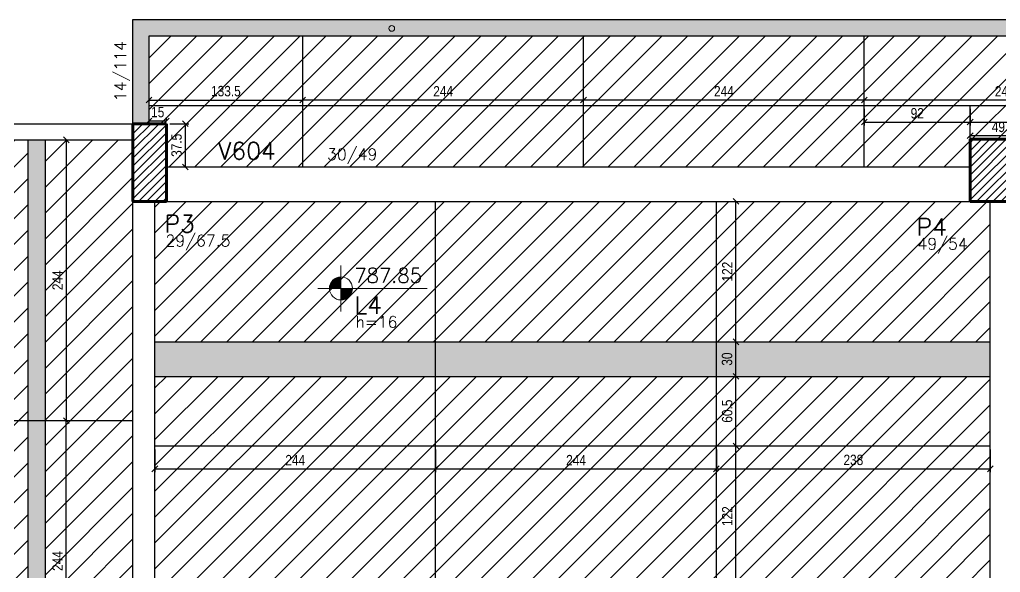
# Model space of a CAD drawing. Extents: x 8513 to 14085, y 7177 to 10799.
# Drawn here: x 9755 to 10607, y 9712 to 10193 of the extents above; entities that cross this region are included whole.
import ezdxf

# ---------------------------------------------------------------- set-up
doc = ezdxf.new("R2010")
doc.units = 0
doc.layers.add('COTA', color=241, linetype='Continuous')
doc.layers.add('Painéis', color=200, linetype='Continuous')
for name, color, linetype, lineweight in [('EST-LAJE-TEXT', 7, 'Continuous', 9), ('EST-PILAR', 7, 'Continuous', 9), ('EST-PILAR-CUT', 7, 'Continuous', 60), ('EST-PILAR-TEXT', 7, 'Continuous', 9), ('EST-SIMB-Spot Elevations', 7, 'Continuous', 9), ('EST-VIGA', 7, 'Continuous', 30), ('EST-VIGA-TEXT', 7, 'Continuous', 9), ('Hachura', 253, 'Continuous', 9), ('REAPROVEITAMENTO', 7, 'Continuous', 9)]:
    doc.layers.add(name, color=color, linetype=linetype, lineweight=lineweight)
doc.styles.add('COTA TECNICA-50', font='techl___.ttf', dxfattribs={"height": 9})
doc.styles.add('RomanS_IV50', font='romans_IV50.ttf', dxfattribs={"height": 11.25})
doc.styles.add('RomanS_IV50_B', font='', dxfattribs={"height": 18.75})
doc.styles.add('RomanS_IV50_B_1', font='', dxfattribs={"height": 22.5})
doc.styles.get('RomanS_IV50_B').set_extended_font_data('RomanS_IV50', bold=True)
doc.styles.get('RomanS_IV50_B_1').set_extended_font_data('RomanS_IV50', bold=True)
doc.dimstyles.new('PAINEL', dxfattribs={"dimtxt": 9, "dimasz": 5, "dimexe": 3, "dimexo": 3, "dimgap": 3, "dimtad": 1, "dimdec": 1, "dimzin": 12, "dimdsep": 46, "dimtxsty": 'COTA TECNICA-50', "dimblk": 'OBLIQUE', "dimcen": 0, "dimclrd": 4, "dimclre": 4, "dimclrt": 1, "dimadec": 1, "dimazin": 3, "dimtfac": 1, "dimtdec": 1, "dimtmove": 0, "dimatfit": 3, "dimldrblk": 'OBLIQUE', "dimfxl": 1, "dimtolj": 1, "dimtzin": 12, "dimarcsym": 0})
pattern_1 = [(45, (9853.6513, 9308.66), (-3.535534, 3.535534), [])]

# ---------------------------------------------------------------- blocks, each defined once
blk = doc.blocks.new('FA_Floor_TAG_SURVEY_R01 - NIV_TIT_H_TXT1__TXT2-2303193-5º PAVIMENTO')
at = {"layer": 'EST-LAJE-TEXT'}
h = blk.add_hatch(color=256, dxfattribs=at)
edge = h.paths.add_edge_path(flags=0)
edge.add_line((-0.28, 0.405), (-0.48, 0.405))
edge.add_arc((-0.28, 0.405), 0.2, 90, 180, ccw=False)
edge.add_line((-0.28, 0.605), (-0.28, 0.405))
h = blk.add_hatch(color=256, dxfattribs=at)
edge = h.paths.add_edge_path(flags=0)
edge.add_line((-0.28, 0.405), (-0.08, 0.405))
edge.add_arc((-0.28, 0.405), 0.2, -90, 0, ccw=False)
edge.add_line((-0.28, 0.205), (-0.28, 0.405))
for p, q in [((-0.28, 0.005), (-0.28, 0.805)), ((-0.28, 0.405), (-0.68, 0.405)), ((-0.28, 0.405), (1.22, 0.405))]:
    blk.add_line(p, q, dxfattribs=at)
blk.add_circle((-0.28, 0.405), 0.2, dxfattribs=at)
blk = doc.blocks.new('_Oblique')
at = {"color": 0, "linetype": 'ByBlock', "lineweight": -2}
blk.add_line((-0.5, -0.5), (0.5, 0.5), dxfattribs=at)
blk = doc.blocks.new('*D536')
at = {"layer": 'COTA', "color": 4, "lineweight": -2, "transparency": 16777216}
for p, q in [((9872.65, 9819.16), (9872.65, 9799.28)), ((10116.65, 9819.16), (10116.65, 9799.28)), ((9872.65, 9802.28), (10116.65, 9802.28))]:
    blk.add_line(p, q, dxfattribs=at)
at = {"layer": 'Defpoints', "color": 0, "transparency": 16777216}
for p in [(9872.65, 9822.16), (10116.65, 9822.16), (10116.65, 9802.28)]:
    blk.add_point(p, dxfattribs=at)
at = {"layer": 'COTA', "color": 4, "lineweight": -2, "transparency": 16777216, "xscale": 5, "yscale": 5, "zscale": 5, "rotation": 180}
blk.add_blockref('_Oblique', (9872.65, 9802.28), dxfattribs=at)
at = {"layer": 'COTA', "color": 4, "lineweight": -2, "transparency": 16777216, "xscale": 5, "yscale": 5, "zscale": 5}
blk.add_blockref('_Oblique', (10116.65, 9802.28), dxfattribs=at)
at = {"layer": 'COTA', "color": 1, "transparency": 16777216, "insert": (9994.65, 9809.84), "char_height": 9, "attachment_point": 5, "style": 'COTA TECNICA-50'}
blk.add_mtext('\\A1;244', dxfattribs=at)
blk = doc.blocks.new('*D537')
at = {"layer": 'COTA', "color": 4, "lineweight": -2, "transparency": 16777216}
for p, q in [((10116.65, 9819.16), (10116.65, 9799.28)), ((10360.65, 9819.16), (10360.65, 9799.28)), ((10116.65, 9802.28), (10360.65, 9802.28))]:
    blk.add_line(p, q, dxfattribs=at)
at = {"layer": 'Defpoints', "color": 0, "transparency": 16777216}
for p in [(10116.65, 9822.16), (10360.65, 9822.16), (10360.65, 9802.28)]:
    blk.add_point(p, dxfattribs=at)
at = {"layer": 'COTA', "color": 4, "lineweight": -2, "transparency": 16777216, "xscale": 5, "yscale": 5, "zscale": 5, "rotation": 180}
blk.add_blockref('_Oblique', (10116.65, 9802.28), dxfattribs=at)
at = {"layer": 'COTA', "color": 4, "lineweight": -2, "transparency": 16777216, "xscale": 5, "yscale": 5, "zscale": 5}
blk.add_blockref('_Oblique', (10360.65, 9802.28), dxfattribs=at)
at = {"layer": 'COTA', "color": 1, "transparency": 16777216, "insert": (10238.65, 9809.84), "char_height": 9, "attachment_point": 5, "style": 'COTA TECNICA-50'}
blk.add_mtext('\\A1;244', dxfattribs=at)
blk = doc.blocks.new('*D538')
at = {"layer": 'COTA', "color": 4, "lineweight": -2, "transparency": 16777216}
for p, q in [((10360.65, 9819.16), (10360.65, 9799.28)), ((10598.65, 9819.16), (10598.65, 9799.28)), ((10360.65, 9802.28), (10598.65, 9802.28))]:
    blk.add_line(p, q, dxfattribs=at)
at = {"layer": 'Defpoints', "color": 0, "transparency": 16777216}
for p in [(10360.65, 9822.16), (10598.65, 9822.16), (10598.65, 9802.28)]:
    blk.add_point(p, dxfattribs=at)
at = {"layer": 'COTA', "color": 4, "lineweight": -2, "transparency": 16777216, "xscale": 5, "yscale": 5, "zscale": 5, "rotation": 180}
blk.add_blockref('_Oblique', (10360.65, 9802.28), dxfattribs=at)
at = {"layer": 'COTA', "color": 4, "lineweight": -2, "transparency": 16777216, "xscale": 5, "yscale": 5, "zscale": 5}
blk.add_blockref('_Oblique', (10598.65, 9802.28), dxfattribs=at)
at = {"layer": 'COTA', "color": 1, "transparency": 16777216, "insert": (10479.65, 9810), "char_height": 9, "attachment_point": 5, "style": 'COTA TECNICA-50'}
blk.add_mtext('\\A1;238', dxfattribs=at)
blk = doc.blocks.new('*D543')
at = {"layer": 'COTA', "color": 4, "lineweight": -2, "transparency": 16777216}
for p, q in [((10365.62, 9822.16), (10380.62, 9822.16)), ((10377.62, 9700.16), (10377.62, 9822.16)), ((10363.65, 9700.16), (10380.62, 9700.16))]:
    blk.add_line(p, q, dxfattribs=at)
at = {"layer": 'Defpoints', "color": 0, "transparency": 16777216}
for p in [(10362.62, 9822.16), (10377.62, 9822.16), (10360.65, 9700.16)]:
    blk.add_point(p, dxfattribs=at)
at = {"layer": 'COTA', "color": 4, "lineweight": -2, "transparency": 16777216, "xscale": 5, "yscale": 5, "zscale": 5}
for p, rotation in [((10377.62, 9822.16), 90), ((10377.62, 9700.16), 270)]:
    blk.add_blockref('_Oblique', p, dxfattribs=dict(at, rotation=rotation))
at = {"layer": 'COTA', "color": 1, "transparency": 16777216, "insert": (10370.07, 9761.16), "char_height": 9, "attachment_point": 5, "rotation": 90, "style": 'COTA TECNICA-50'}
blk.add_mtext('\\A1;122', dxfattribs=at)
blk = doc.blocks.new('*D544')
at = {"layer": 'COTA', "color": 4, "lineweight": -2, "transparency": 16777216}
for p, q in [((10377.62, 9822.16), (10377.62, 9882.66)), ((10365.62, 9822.16), (10380.62, 9822.16))]:
    blk.add_line(p, q, dxfattribs=at)
at = {"layer": 'Defpoints', "color": 0, "transparency": 16777216}
for p in [(10377.62, 9882.66), (10377.62, 9882.66), (10362.62, 9822.16)]:
    blk.add_point(p, dxfattribs=at)
at = {"layer": 'COTA', "color": 4, "lineweight": -2, "transparency": 16777216, "xscale": 5, "yscale": 5, "zscale": 5}
for p, rotation in [((10377.62, 9882.66), 90), ((10377.62, 9822.16), 270)]:
    blk.add_blockref('_Oblique', p, dxfattribs=dict(at, rotation=rotation))
at = {"layer": 'COTA', "color": 1, "transparency": 16777216, "insert": (10370.02, 9852.41), "char_height": 9, "attachment_point": 5, "rotation": 90, "style": 'COTA TECNICA-50'}
blk.add_mtext('\\A1;60.5', dxfattribs=at)
blk = doc.blocks.new('*D545')
at = {"layer": 'COTA', "color": 4, "lineweight": -2, "transparency": 16777216}
blk.add_line((10377.62, 9882.66), (10377.62, 9912.66), dxfattribs=at)
at = {"layer": 'Defpoints', "color": 0, "transparency": 16777216}
for p in [(10377.62, 9912.66), (10377.62, 9912.66), (10377.62, 9882.66)]:
    blk.add_point(p, dxfattribs=at)
at = {"layer": 'COTA', "color": 4, "lineweight": -2, "transparency": 16777216, "xscale": 5, "yscale": 5, "zscale": 5}
for p, rotation in [((10377.62, 9912.66), 90), ((10377.62, 9882.66), 270)]:
    blk.add_blockref('_Oblique', p, dxfattribs=dict(at, rotation=rotation))
at = {"layer": 'COTA', "color": 1, "transparency": 16777216, "insert": (10369.92, 9897.66), "char_height": 9, "attachment_point": 5, "rotation": 90, "style": 'COTA TECNICA-50'}
blk.add_mtext('\\A1;30', dxfattribs=at)
blk = doc.blocks.new('*D524')
at = {"layer": 'COTA', "color": 4, "lineweight": -2, "transparency": 16777216}
blk.add_line((10377.62, 9912.66), (10377.62, 10034.66), dxfattribs=at)
at = {"layer": 'Defpoints', "color": 0, "transparency": 16777216}
for p in [(10377.62, 10034.66), (10377.62, 10034.66), (10377.62, 9912.66)]:
    blk.add_point(p, dxfattribs=at)
at = {"layer": 'COTA', "color": 4, "lineweight": -2, "transparency": 16777216, "xscale": 5, "yscale": 5, "zscale": 5}
for p, rotation in [((10377.62, 10034.66), 90), ((10377.62, 9912.66), 270)]:
    blk.add_blockref('_Oblique', p, dxfattribs=dict(at, rotation=rotation))
at = {"layer": 'COTA', "color": 1, "transparency": 16777216, "insert": (10370.07, 9973.66), "char_height": 9, "attachment_point": 5, "rotation": 90, "style": 'COTA TECNICA-50'}
blk.add_mtext('\\A1;122', dxfattribs=at)
blk = doc.blocks.new('*D534')
at = {"layer": 'COTA', "color": 4, "lineweight": -2, "transparency": 16777216}
blk.add_line((10377.62, 9882.66), (10377.62, 9912.66), dxfattribs=at)
at = {"layer": 'Defpoints', "color": 0, "transparency": 16777216}
for p in [(10377.62, 9912.66), (10377.62, 9912.66), (10377.62, 9882.66)]:
    blk.add_point(p, dxfattribs=at)
at = {"layer": 'COTA', "color": 4, "lineweight": -2, "transparency": 16777216, "xscale": 5, "yscale": 5, "zscale": 5}
for p, rotation in [((10377.62, 9912.66), 90), ((10377.62, 9882.66), 270)]:
    blk.add_blockref('_Oblique', p, dxfattribs=dict(at, rotation=rotation))
at = {"layer": 'COTA', "color": 1, "transparency": 16777216, "insert": (10369.92, 9897.66), "char_height": 9, "attachment_point": 5, "rotation": 90, "style": 'COTA TECNICA-50'}
blk.add_mtext('\\A1;30', dxfattribs=at)
blk = doc.blocks.new('*D535')
at = {"layer": 'COTA', "color": 4, "lineweight": -2, "transparency": 16777216}
blk.add_line((10377.62, 9912.66), (10377.62, 10034.66), dxfattribs=at)
at = {"layer": 'Defpoints', "color": 0, "transparency": 16777216}
for p in [(10377.62, 10034.66), (10377.62, 10034.66), (10377.62, 9912.66)]:
    blk.add_point(p, dxfattribs=at)
at = {"layer": 'COTA', "color": 4, "lineweight": -2, "transparency": 16777216, "xscale": 5, "yscale": 5, "zscale": 5}
for p, rotation in [((10377.62, 10034.66), 90), ((10377.62, 9912.66), 270)]:
    blk.add_blockref('_Oblique', p, dxfattribs=dict(at, rotation=rotation))
at = {"layer": 'COTA', "color": 1, "transparency": 16777216, "insert": (10370.07, 9973.66), "char_height": 9, "attachment_point": 5, "rotation": 90, "style": 'COTA TECNICA-50'}
blk.add_mtext('\\A1;122', dxfattribs=at)
blk = doc.blocks.new('*D614')
at = {"layer": 'COTA', "color": 4, "lineweight": -2, "transparency": 16777216}
for p, q in [((9780.65, 10088.16), (9798.67, 10088.16)), ((9795.67, 10088.16), (9795.67, 9844.16)), ((9780.65, 9844.16), (9798.67, 9844.16))]:
    blk.add_line(p, q, dxfattribs=at)
at = {"layer": 'Defpoints', "color": 0, "transparency": 16777216}
for p in [(9777.65, 10088.16), (9777.65, 9844.16), (9795.67, 9844.16)]:
    blk.add_point(p, dxfattribs=at)
at = {"layer": 'COTA', "color": 4, "lineweight": -2, "transparency": 16777216, "xscale": 5, "yscale": 5, "zscale": 5}
for p, rotation in [((9795.67, 10088.16), 90), ((9795.67, 9844.16), 270)]:
    blk.add_blockref('_Oblique', p, dxfattribs=dict(at, rotation=rotation))
at = {"layer": 'COTA', "color": 1, "transparency": 16777216, "insert": (9788.11, 9966.16), "char_height": 9, "attachment_point": 5, "rotation": 90, "style": 'COTA TECNICA-50'}
blk.add_mtext('\\A1;244', dxfattribs=at)
blk = doc.blocks.new('*D624')
at = {"layer": 'COTA', "color": 4, "lineweight": -2, "transparency": 16777216}
blk.add_line((9795.67, 9600.16), (9795.67, 9844.16), dxfattribs=at)
at = {"layer": 'Defpoints', "color": 0, "transparency": 16777216}
for p in [(9795.67, 9844.16), (9795.67, 9844.16), (9795.67, 9600.16)]:
    blk.add_point(p, dxfattribs=at)
at = {"layer": 'COTA', "color": 4, "lineweight": -2, "transparency": 16777216, "xscale": 5, "yscale": 5, "zscale": 5}
for p, rotation in [((9795.67, 9844.16), 90), ((9795.67, 9600.16), 270)]:
    blk.add_blockref('_Oblique', p, dxfattribs=dict(at, rotation=rotation))
at = {"layer": 'COTA', "color": 1, "transparency": 16777216, "insert": (9788.11, 9722.16), "char_height": 9, "attachment_point": 5, "rotation": 90, "style": 'COTA TECNICA-50'}
blk.add_mtext('\\A1;244', dxfattribs=at)
blk = doc.blocks.new('*D657')
at = {"layer": 'COTA', "color": 4, "lineweight": -2, "transparency": 16777216}
for p, q in [((9867.65, 10121.16), (9867.65, 10125.79)), ((10001.15, 10121.16), (10001.15, 10125.79)), ((9867.65, 10122.79), (10001.15, 10122.79))]:
    blk.add_line(p, q, dxfattribs=at)
at = {"layer": 'Defpoints', "color": 0, "transparency": 16777216}
for p in [(9867.65, 10118.16), (10001.15, 10122.79), (10001.15, 10118.16)]:
    blk.add_point(p, dxfattribs=at)
at = {"layer": 'COTA', "color": 4, "lineweight": -2, "transparency": 16777216, "xscale": 5, "yscale": 5, "zscale": 5, "rotation": 180}
blk.add_blockref('_Oblique', (9867.65, 10122.79), dxfattribs=at)
at = {"layer": 'COTA', "color": 4, "lineweight": -2, "transparency": 16777216, "xscale": 5, "yscale": 5, "zscale": 5}
blk.add_blockref('_Oblique', (10001.15, 10122.79), dxfattribs=at)
at = {"layer": 'COTA', "color": 1, "transparency": 16777216, "insert": (9934.4, 10130.48), "char_height": 9, "attachment_point": 5, "style": 'COTA TECNICA-50'}
blk.add_mtext('\\A1;133.5', dxfattribs=at)
blk = doc.blocks.new('*D642')
at = {"layer": 'COTA', "color": 4, "lineweight": -2, "transparency": 16777216}
for p, q in [((9885.65, 10102.16), (9902.25, 10102.16)), ((9899.25, 10064.66), (9899.25, 10102.16)), ((9885.65, 10064.66), (9902.25, 10064.66))]:
    blk.add_line(p, q, dxfattribs=at)
at = {"layer": 'Defpoints', "color": 0, "transparency": 16777216}
for p in [(9882.65, 10102.16), (9899.25, 10102.16), (9882.65, 10064.66)]:
    blk.add_point(p, dxfattribs=at)
at = {"layer": 'COTA', "color": 4, "lineweight": -2, "transparency": 16777216, "xscale": 5, "yscale": 5, "zscale": 5}
for p, rotation in [((9899.25, 10102.16), 90), ((9899.25, 10064.66), 270)]:
    blk.add_blockref('_Oblique', p, dxfattribs=dict(at, rotation=rotation))
at = {"layer": 'COTA', "color": 1, "transparency": 16777216, "insert": (9891.55, 10083.41), "char_height": 9, "attachment_point": 5, "rotation": 90, "style": 'COTA TECNICA-50'}
blk.add_mtext('\\A1;37.5', dxfattribs=at)
blk = doc.blocks.new('*D633')
at = {"layer": 'COTA', "color": 4, "lineweight": -2, "transparency": 16777216}
for p, q in [((9867.65, 10105.16), (9867.65, 10107.65)), ((9867.65, 10104.65), (9882.65, 10104.65)), ((9882.65, 10105.16), (9882.65, 10107.65))]:
    blk.add_line(p, q, dxfattribs=at)
at = {"layer": 'Defpoints', "color": 0, "transparency": 16777216}
for p in [(9867.65, 10102.16), (9882.65, 10104.65), (9882.65, 10102.16)]:
    blk.add_point(p, dxfattribs=at)
at = {"layer": 'COTA', "color": 4, "lineweight": -2, "transparency": 16777216, "xscale": 5, "yscale": 5, "zscale": 5, "rotation": 180}
blk.add_blockref('_Oblique', (9867.65, 10104.65), dxfattribs=at)
at = {"layer": 'COTA', "color": 4, "lineweight": -2, "transparency": 16777216, "xscale": 5, "yscale": 5, "zscale": 5}
blk.add_blockref('_Oblique', (9882.65, 10104.65), dxfattribs=at)
at = {"layer": 'COTA', "color": 1, "transparency": 16777216, "insert": (9875.15, 10112.25), "char_height": 9, "attachment_point": 5, "style": 'COTA TECNICA-50'}
blk.add_mtext('\\A1;15', dxfattribs=at)
blk = doc.blocks.new('*D634')
at = {"layer": 'COTA', "color": 4, "lineweight": -2, "transparency": 16777216}
for p, q in [((10581.15, 10091.66), (10581.15, 10094.77)), ((10630.15, 10091.77), (10581.15, 10091.77)), ((10630.15, 10091.66), (10630.15, 10094.77))]:
    blk.add_line(p, q, dxfattribs=at)
at = {"layer": 'Defpoints', "color": 0, "transparency": 16777216}
for p in [(10581.15, 10091.77), (10581.15, 10088.66), (10630.15, 10088.66)]:
    blk.add_point(p, dxfattribs=at)
at = {"layer": 'COTA', "color": 4, "lineweight": -2, "transparency": 16777216, "xscale": 5, "yscale": 5, "zscale": 5, "rotation": 180}
blk.add_blockref('_Oblique', (10581.15, 10091.77), dxfattribs=at)
at = {"layer": 'COTA', "color": 4, "lineweight": -2, "transparency": 16777216, "xscale": 5, "yscale": 5, "zscale": 5}
blk.add_blockref('_Oblique', (10630.15, 10091.77), dxfattribs=at)
at = {"layer": 'COTA', "color": 1, "transparency": 16777216, "insert": (10605.65, 10099.36), "char_height": 9, "attachment_point": 5, "style": 'COTA TECNICA-50'}
blk.add_mtext('\\A1;49', dxfattribs=at)
blk = doc.blocks.new('*D636')
at = {"layer": 'COTA', "color": 4, "lineweight": -2, "transparency": 16777216}
for p, q in [((10581.15, 10091.66), (10581.15, 10094.77)), ((10630.15, 10091.77), (10581.15, 10091.77)), ((10630.15, 10091.66), (10630.15, 10094.77))]:
    blk.add_line(p, q, dxfattribs=at)
at = {"layer": 'Defpoints', "color": 0, "transparency": 16777216}
for p in [(10581.15, 10091.77), (10581.15, 10088.66), (10630.15, 10088.66)]:
    blk.add_point(p, dxfattribs=at)
at = {"layer": 'COTA', "color": 4, "lineweight": -2, "transparency": 16777216, "xscale": 5, "yscale": 5, "zscale": 5, "rotation": 180}
blk.add_blockref('_Oblique', (10581.15, 10091.77), dxfattribs=at)
at = {"layer": 'COTA', "color": 4, "lineweight": -2, "transparency": 16777216, "xscale": 5, "yscale": 5, "zscale": 5}
blk.add_blockref('_Oblique', (10630.15, 10091.77), dxfattribs=at)
at = {"layer": 'COTA', "color": 1, "transparency": 16777216, "insert": (10605.65, 10099.36), "char_height": 9, "attachment_point": 5, "style": 'COTA TECNICA-50'}
blk.add_mtext('\\A1;49', dxfattribs=at)
blk = doc.blocks.new('*D648')
at = {"layer": 'COTA', "color": 4, "lineweight": -2, "transparency": 16777216}
for p, q in [((10489.15, 10121.16), (10489.15, 10125.79)), ((10733.15, 10121.16), (10733.15, 10125.79)), ((10733.15, 10122.79), (10489.15, 10122.79))]:
    blk.add_line(p, q, dxfattribs=at)
at = {"layer": 'Defpoints', "color": 0, "transparency": 16777216}
for p in [(10489.15, 10122.79), (10489.15, 10118.16), (10733.15, 10118.16)]:
    blk.add_point(p, dxfattribs=at)
at = {"layer": 'COTA', "color": 4, "lineweight": -2, "transparency": 16777216, "xscale": 5, "yscale": 5, "zscale": 5, "rotation": 180}
blk.add_blockref('_Oblique', (10489.15, 10122.79), dxfattribs=at)
at = {"layer": 'COTA', "color": 4, "lineweight": -2, "transparency": 16777216, "xscale": 5, "yscale": 5, "zscale": 5}
blk.add_blockref('_Oblique', (10733.15, 10122.79), dxfattribs=at)
at = {"layer": 'COTA', "color": 1, "transparency": 16777216, "insert": (10611.15, 10130.35), "char_height": 9, "attachment_point": 5, "style": 'COTA TECNICA-50'}
blk.add_mtext('\\A1;244', dxfattribs=at)
blk = doc.blocks.new('*D649')
at = {"layer": 'COTA', "color": 4, "lineweight": -2, "transparency": 16777216}
for p, q in [((10245.15, 10121.16), (10245.15, 10125.79)), ((10489.15, 10121.16), (10489.15, 10125.79)), ((10489.15, 10122.79), (10245.15, 10122.79))]:
    blk.add_line(p, q, dxfattribs=at)
at = {"layer": 'Defpoints', "color": 0, "transparency": 16777216}
for p in [(10245.15, 10122.79), (10245.15, 10118.16), (10489.15, 10118.16)]:
    blk.add_point(p, dxfattribs=at)
at = {"layer": 'COTA', "color": 4, "lineweight": -2, "transparency": 16777216, "xscale": 5, "yscale": 5, "zscale": 5, "rotation": 180}
blk.add_blockref('_Oblique', (10245.15, 10122.79), dxfattribs=at)
at = {"layer": 'COTA', "color": 4, "lineweight": -2, "transparency": 16777216, "xscale": 5, "yscale": 5, "zscale": 5}
blk.add_blockref('_Oblique', (10489.15, 10122.79), dxfattribs=at)
at = {"layer": 'COTA', "color": 1, "transparency": 16777216, "insert": (10367.15, 10130.35), "char_height": 9, "attachment_point": 5, "style": 'COTA TECNICA-50'}
blk.add_mtext('\\A1;244', dxfattribs=at)
blk = doc.blocks.new('*D650')
at = {"layer": 'COTA', "color": 4, "lineweight": -2, "transparency": 16777216}
for p, q in [((10001.15, 10121.16), (10001.15, 10125.79)), ((10245.15, 10121.16), (10245.15, 10125.79)), ((10245.15, 10122.79), (10001.15, 10122.79))]:
    blk.add_line(p, q, dxfattribs=at)
at = {"layer": 'Defpoints', "color": 0, "transparency": 16777216}
for p in [(10001.15, 10122.79), (10001.15, 10118.16), (10245.15, 10118.16)]:
    blk.add_point(p, dxfattribs=at)
at = {"layer": 'COTA', "color": 4, "lineweight": -2, "transparency": 16777216, "xscale": 5, "yscale": 5, "zscale": 5, "rotation": 180}
blk.add_blockref('_Oblique', (10001.15, 10122.79), dxfattribs=at)
at = {"layer": 'COTA', "color": 4, "lineweight": -2, "transparency": 16777216, "xscale": 5, "yscale": 5, "zscale": 5}
blk.add_blockref('_Oblique', (10245.15, 10122.79), dxfattribs=at)
at = {"layer": 'COTA', "color": 1, "transparency": 16777216, "insert": (10123.15, 10130.35), "char_height": 9, "attachment_point": 5, "style": 'COTA TECNICA-50'}
blk.add_mtext('\\A1;244', dxfattribs=at)
blk = doc.blocks.new('*D651')
at = {"layer": 'COTA', "color": 4, "lineweight": -2, "transparency": 16777216}
for p, q in [((10489.15, 10115.16), (10489.15, 10100.65)), ((10581.15, 10115.16), (10581.15, 10100.65)), ((10489.15, 10103.65), (10581.15, 10103.65))]:
    blk.add_line(p, q, dxfattribs=at)
at = {"layer": 'Defpoints', "color": 0, "transparency": 16777216}
for p in [(10489.15, 10118.16), (10581.15, 10118.16), (10581.15, 10103.65)]:
    blk.add_point(p, dxfattribs=at)
at = {"layer": 'COTA', "color": 4, "lineweight": -2, "transparency": 16777216, "xscale": 5, "yscale": 5, "zscale": 5, "rotation": 180}
blk.add_blockref('_Oblique', (10489.15, 10103.65), dxfattribs=at)
at = {"layer": 'COTA', "color": 4, "lineweight": -2, "transparency": 16777216, "xscale": 5, "yscale": 5, "zscale": 5}
blk.add_blockref('_Oblique', (10581.15, 10103.65), dxfattribs=at)
at = {"layer": 'COTA', "color": 1, "transparency": 16777216, "insert": (10535.15, 10111.23), "char_height": 9, "attachment_point": 5, "style": 'COTA TECNICA-50'}
blk.add_mtext('\\A1;92', dxfattribs=at)
blk = doc.blocks.new('*D652')
at = {"layer": 'COTA', "color": 4, "lineweight": -2, "transparency": 16777216}
for p, q in [((10581.15, 10115.16), (10581.15, 10100.65)), ((10733.15, 10115.16), (10733.15, 10100.65)), ((10581.15, 10103.65), (10733.15, 10103.65))]:
    blk.add_line(p, q, dxfattribs=at)
at = {"layer": 'Defpoints', "color": 0, "transparency": 16777216}
for p in [(10581.15, 10118.16), (10733.15, 10118.16), (10733.15, 10103.65)]:
    blk.add_point(p, dxfattribs=at)
at = {"layer": 'COTA', "color": 4, "lineweight": -2, "transparency": 16777216, "xscale": 5, "yscale": 5, "zscale": 5, "rotation": 180}
blk.add_blockref('_Oblique', (10581.15, 10103.65), dxfattribs=at)
at = {"layer": 'COTA', "color": 4, "lineweight": -2, "transparency": 16777216, "xscale": 5, "yscale": 5, "zscale": 5}
blk.add_blockref('_Oblique', (10733.15, 10103.65), dxfattribs=at)
at = {"layer": 'COTA', "color": 1, "transparency": 16777216, "insert": (10657.15, 10111.25), "char_height": 9, "attachment_point": 5, "style": 'COTA TECNICA-50'}
blk.add_mtext('\\A1;152', dxfattribs=at)
blk = doc.blocks.new('*D653')
at = {"layer": 'COTA', "color": 4, "lineweight": -2, "transparency": 16777216}
for p, q in [((10489.15, 10115.16), (10489.15, 10100.65)), ((10581.15, 10115.16), (10581.15, 10100.65)), ((10489.15, 10103.65), (10581.15, 10103.65))]:
    blk.add_line(p, q, dxfattribs=at)
at = {"layer": 'Defpoints', "color": 0, "transparency": 16777216}
for p in [(10489.15, 10118.16), (10581.15, 10118.16), (10581.15, 10103.65)]:
    blk.add_point(p, dxfattribs=at)
at = {"layer": 'COTA', "color": 4, "lineweight": -2, "transparency": 16777216, "xscale": 5, "yscale": 5, "zscale": 5, "rotation": 180}
blk.add_blockref('_Oblique', (10489.15, 10103.65), dxfattribs=at)
at = {"layer": 'COTA', "color": 4, "lineweight": -2, "transparency": 16777216, "xscale": 5, "yscale": 5, "zscale": 5}
blk.add_blockref('_Oblique', (10581.15, 10103.65), dxfattribs=at)
at = {"layer": 'COTA', "color": 1, "transparency": 16777216, "insert": (10535.15, 10111.23), "char_height": 9, "attachment_point": 5, "style": 'COTA TECNICA-50'}
blk.add_mtext('\\A1;92', dxfattribs=at)
blk = doc.blocks.new('*D654')
at = {"layer": 'COTA', "color": 4, "lineweight": -2, "transparency": 16777216}
for p, q in [((10581.15, 10115.16), (10581.15, 10100.65)), ((10733.15, 10115.16), (10733.15, 10100.65)), ((10581.15, 10103.65), (10733.15, 10103.65))]:
    blk.add_line(p, q, dxfattribs=at)
at = {"layer": 'Defpoints', "color": 0, "transparency": 16777216}
for p in [(10581.15, 10118.16), (10733.15, 10118.16), (10733.15, 10103.65)]:
    blk.add_point(p, dxfattribs=at)
at = {"layer": 'COTA', "color": 4, "lineweight": -2, "transparency": 16777216, "xscale": 5, "yscale": 5, "zscale": 5, "rotation": 180}
blk.add_blockref('_Oblique', (10581.15, 10103.65), dxfattribs=at)
at = {"layer": 'COTA', "color": 4, "lineweight": -2, "transparency": 16777216, "xscale": 5, "yscale": 5, "zscale": 5}
blk.add_blockref('_Oblique', (10733.15, 10103.65), dxfattribs=at)
at = {"layer": 'COTA', "color": 1, "transparency": 16777216, "insert": (10657.15, 10111.25), "char_height": 9, "attachment_point": 5, "style": 'COTA TECNICA-50'}
blk.add_mtext('\\A1;152', dxfattribs=at)

msp = doc.modelspace()

# ---------------------------------------------------------------- hatches: boundary and pattern name
at = {"layer": 'EST-PILAR'}
h = msp.add_hatch(dxfattribs=at)
h.set_pattern_fill('FP_1', color=5, style=0, pattern_type=2)
h.set_pattern_definition(pattern_1)
h.paths.add_polyline_path([(9882.65, 10034.66), (9882.65, 10102.16), (9853.65, 10102.16), (9853.65, 10034.66)], flags=0)
h = msp.add_hatch(dxfattribs=at)
h.set_pattern_fill('FP_1', color=5, style=0, pattern_type=2)
h.set_pattern_definition(pattern_1)
h.paths.add_polyline_path([(10630.15, 10034.66), (10630.15, 10088.66), (10581.15, 10088.66), (10581.15, 10034.66)], flags=0)
at = {"layer": 'EST-VIGA', "true_color": 0xe1e1e1}
for points in [[(9867.65, 10102.16), (9867.65, 10192.66), (9853.65, 10192.66), (9853.65, 10102.16)], [(12172.33, 10178.66), (12441.15, 10178.66), (12441.15, 10192.66), (9867.65, 10192.66), (9867.65, 10178.66), (11758.7, 10178.66)]]:
    msp.add_hatch(color=254, dxfattribs=at).paths.add_polyline_path(points, flags=0)
at = {"layer": 'Hachura'}
h = msp.add_hatch(color=256, dxfattribs=at)
h.dxf.hatch_style = 1
h.paths.add_polyline_path([(9777.65, 10088.16), (9762.65, 10088.16), (9762.65, 9844.16), (9777.65, 9844.16)])
h.paths.add_polyline_path([(9762.65, 9600.16), (9777.65, 9600.16), (9777.65, 9844.16), (9762.65, 9844.16)])
h.paths.add_polyline_path([(9777.65, 9600.16), (9762.65, 9600.16), (9762.65, 9384.16), (9777.65, 9384.16)])
h.paths.add_polyline_path([(9762.65, 9229.16), (9777.65, 9229.16), (9777.65, 9384.16), (9762.65, 9384.16)])
h = msp.add_hatch(color=256, dxfattribs=at)
h.dxf.hatch_style = 1
h.paths.add_polyline_path([(10116.65, 9882.66), (10116.65, 9912.66), (9872.65, 9912.66), (9872.65, 9882.66)])
h.paths.add_polyline_path([(10360.65, 9882.66), (10360.65, 9912.66), (10116.65, 9912.66), (10116.65, 9882.66)])
h.paths.add_polyline_path([(10360.65, 9912.66), (10360.65, 9882.66), (10598.65, 9882.66), (10598.65, 9912.66)])
h.paths.add_polyline_path([(10360.65, 9700.16), (10360.65, 9670.16), (10598.65, 9670.16), (10598.65, 9700.16)])
h.paths.add_polyline_path([(10116.65, 9700.16), (10116.65, 9670.16), (10360.65, 9670.16), (10360.65, 9700.16)])
h.paths.add_polyline_path([(10116.65, 9670.16), (10116.65, 9700.16), (9872.65, 9700.16), (9872.65, 9670.16)])
h.paths.add_polyline_path([(10116.65, 9528.16), (10116.65, 9548.16), (9872.65, 9548.16), (9872.65, 9528.16)])
h.paths.add_polyline_path([(10360.65, 9528.16), (10360.65, 9548.16), (10116.65, 9548.16), (10116.65, 9528.16)])
h.paths.add_polyline_path([(10598.65, 9528.16), (10598.65, 9548.16), (10360.65, 9548.16), (10360.65, 9528.16)])
at = {"layer": 'REAPROVEITAMENTO'}
h = msp.add_hatch(dxfattribs=at)
h.set_pattern_fill('ANSI31', color=251, scale=5, style=0)
h.paths.add_polyline_path([(9867.65, 10178.66), (9867.65, 10118.16), (10001.15, 10118.16), (10001.15, 10178.66)])
h.paths.add_polyline_path([(10001.15, 10118.16), (9867.65, 10118.16), (9867.65, 10102.16), (9882.65, 10102.16), (9882.65, 10064.66), (10001.15, 10064.66)])
h.paths.add_polyline_path([(10245.15, 10064.66), (10245.15, 10118.16), (10001.15, 10118.16), (10001.15, 10064.66)])
h.paths.add_polyline_path([(10001.15, 10178.66), (10001.15, 10118.16), (10245.15, 10118.16), (10245.15, 10178.66)])
h.paths.add_polyline_path([(10489.15, 10118.16), (10489.15, 10178.66), (10245.15, 10178.66), (10245.15, 10118.16)])
h.paths.add_polyline_path([(10489.15, 10118.16), (10245.15, 10118.16), (10245.15, 10064.66), (10489.15, 10064.66)])
h.paths.add_polyline_path([(10581.15, 10088.66), (10630.15, 10088.66), (10630.15, 10064.66), (10733.15, 10064.66), (10733.15, 10118.16), (10489.15, 10118.16), (10489.15, 10064.66), (10581.15, 10064.66)])
h.paths.add_polyline_path([(10733.15, 10118.16), (10733.15, 10178.66), (10489.15, 10178.66), (10489.15, 10118.16)])
h.paths.add_polyline_path([(10977.15, 10064.66), (10977.15, 10118.16), (10733.15, 10118.16), (10733.15, 10064.66)])
h.paths.add_polyline_path([(10977.15, 10178.66), (10733.15, 10178.66), (10733.15, 10118.16), (10977.15, 10118.16)])
h.paths.add_polyline_path([(10977.15, 10178.66), (10977.15, 10118.16), (11221.15, 10118.16), (11221.15, 10178.66)])
h.paths.add_polyline_path([(10977.15, 10118.16), (10977.15, 10064.66), (11221.15, 10064.66), (11221.15, 10118.16)])
h.paths.add_polyline_path([(11221.15, 10118.16), (11221.15, 10064.66), (11321.15, 10064.66), (11321.15, 10088.66), (11321.15, 10118.16)])
h.paths.add_polyline_path([(11465.15, 10118.16), (11465.15, 10178.66), (11221.15, 10178.66), (11221.15, 10118.16)])
h.paths.add_polyline_path([(11465.15, 10064.66), (11465.15, 10118.16), (11321.15, 10118.16), (11321.15, 10088.66), (11370.15, 10088.66), (11370.15, 10064.66)])
h.paths.add_polyline_path([(11465.15, 10118.16), (11465.15, 10064.66), (11704.65, 10064.66), (11704.65, 10118.16)])
h.paths.add_polyline_path([(11704.65, 10118.16), (11704.65, 10178.66), (11465.15, 10178.66), (11465.15, 10118.16)])
h = msp.add_hatch(dxfattribs=at)
h.set_pattern_fill('ANSI31', color=251, scale=5, style=0)
h.paths.add_polyline_path([(9853.65, 10034.66), (9853.65, 10088.16), (9777.65, 10088.16), (9777.65, 9844.16), (9853.65, 9844.16)])
h.paths.add_polyline_path([(9676.65, 9844.16), (9762.65, 9844.16), (9762.65, 10088.16), (9676.65, 10088.16), (9676.65, 10083.16)])
h.paths.add_polyline_path([(9676.65, 9600.16), (9762.65, 9600.16), (9762.65, 9844.16), (9676.65, 9844.16)])
h.paths.add_polyline_path([(9777.65, 9600.16), (9853.65, 9600.16), (9853.65, 9844.16), (9777.65, 9844.16)])
h.paths.add_polyline_path([(9853.65, 9486.16), (9853.65, 9600.16), (9777.65, 9600.16), (9777.65, 9384.16), (9853.65, 9384.16), (9853.65, 9387.16)])
h.paths.add_polyline_path([(9762.65, 9600.16), (9676.65, 9600.16), (9676.65, 9403.16), (9676.65, 9384.16), (9762.65, 9384.16)])
h.paths.add_polyline_path([(9853.65, 9384.16), (9777.65, 9384.16), (9777.65, 9229.16), (9853.65, 9229.16)])
h.paths.add_polyline_path([(9762.65, 9384.16), (9676.65, 9384.16), (9676.65, 9140.16), (9755.15, 9140.16), (9755.15, 9210.16), (9755.15, 9229.16), (9762.65, 9229.16)])
h.paths.add_polyline_path([(9656.65, 9384.16), (9607.65, 9384.16), (9534.65, 9384.16), (9534.65, 9140.16), (9656.65, 9140.16)])
h.paths.add_polyline_path([(9534.65, 9384.16), (9450.34, 9384.16), (9456.87, 9231.75), (9534.65, 9235.09)])
h.paths.add_polyline_path([(9456.87, 9231.75), (9459.83, 9162.82), (9460.8, 9140.16), (9534.65, 9140.16), (9534.65, 9235.09)])
h = msp.add_hatch(dxfattribs=at)
h.set_pattern_fill('ANSI31', color=251, scale=5, style=0)
h.paths.add_polyline_path([(9872.65, 9528.16), (9872.65, 9486.16), (9872.65, 9406.16), (10116.65, 9406.16), (10116.65, 9528.16)])
h.paths.add_polyline_path([(10116.65, 9528.16), (10116.65, 9406.16), (10360.65, 9406.16), (10360.65, 9528.16)])
h.paths.add_polyline_path([(10360.65, 9528.16), (10360.65, 9406.16), (10596.15, 9406.16), (10596.15, 9506.16), (10598.65, 9506.16), (10598.65, 9528.16)])
h.paths.add_polyline_path([(10360.65, 9548.16), (10598.65, 9548.16), (10598.65, 9670.16), (10360.65, 9670.16)])
h.paths.add_polyline_path([(10116.65, 9670.16), (10116.65, 9548.16), (10360.65, 9548.16), (10360.65, 9670.16)])
h.paths.add_polyline_path([(9872.65, 9670.16), (9872.65, 9548.16), (10116.65, 9548.16), (10116.65, 9670.16)])
h.paths.add_polyline_path([(10116.65, 9700.16), (10116.65, 9822.16), (9872.65, 9822.16), (9872.65, 9700.16)])
h.paths.add_polyline_path([(10360.65, 9700.16), (10360.65, 9822.16), (10116.65, 9822.16), (10116.65, 9700.16)])
h.paths.add_polyline_path([(10598.65, 9700.16), (10598.65, 9822.16), (10360.65, 9822.16), (10360.65, 9700.16)])
h.paths.add_polyline_path([(10598.65, 9822.16), (10598.65, 9882.66), (10360.65, 9882.66), (10360.65, 9822.16)])
h.paths.add_polyline_path([(10360.65, 9822.16), (10360.65, 9882.66), (10116.65, 9882.66), (10116.65, 9822.16)])
h.paths.add_polyline_path([(10116.65, 9822.16), (10116.65, 9882.66), (9872.65, 9882.66), (9872.65, 9822.16)])
h.paths.add_polyline_path([(10116.65, 9912.66), (10116.65, 10034.66), (9882.65, 10034.66), (9872.65, 10034.66), (9872.65, 9912.66)])
h.paths.add_polyline_path([(10116.65, 10034.66), (10116.65, 9912.66), (10360.65, 9912.66), (10360.65, 10034.66)])
h.paths.add_polyline_path([(10598.65, 9912.66), (10598.65, 10034.66), (10581.15, 10034.66), (10360.65, 10034.66), (10360.65, 9912.66)])
h.paths.add_polyline_path([(10612.65, 9912.66), (10850.65, 9912.66), (10850.65, 10034.66), (10630.15, 10034.66), (10612.65, 10034.66)])
h.paths.add_polyline_path([(10850.65, 10034.66), (10850.65, 9912.66), (11094.65, 9912.66), (11094.65, 10034.66)])
h.paths.add_polyline_path([(11338.65, 9912.66), (11338.65, 10034.66), (11321.15, 10034.66), (11094.65, 10034.66), (11094.65, 9912.66)])
h.paths.add_polyline_path([(11094.65, 9882.66), (11094.65, 9822.16), (11338.65, 9822.16), (11338.65, 9882.66)])
h.paths.add_polyline_path([(10850.65, 9882.66), (10850.65, 9822.16), (11094.65, 9822.16), (11094.65, 9882.66)])
h.paths.add_polyline_path([(10850.65, 9822.16), (10850.65, 9882.66), (10612.65, 9882.66), (10612.65, 9822.16)])
h.paths.add_polyline_path([(10612.65, 9822.16), (10612.65, 9700.16), (10850.65, 9700.16), (10850.65, 9822.16)])
h.paths.add_polyline_path([(11094.65, 9700.16), (11094.65, 9822.16), (10850.65, 9822.16), (10850.65, 9700.16)])
h.paths.add_polyline_path([(11094.65, 9822.16), (11094.65, 9700.16), (11338.65, 9700.16), (11338.65, 9822.16)])
h.paths.add_polyline_path([(11094.65, 9670.16), (11094.65, 9548.16), (11338.65, 9548.16), (11338.65, 9670.16)])
h.paths.add_polyline_path([(11094.65, 9670.16), (10850.65, 9670.16), (10850.65, 9548.16), (11094.65, 9548.16)])
h.paths.add_polyline_path([(10850.65, 9548.16), (10850.65, 9670.16), (10612.65, 9670.16), (10612.65, 9548.16)])
h.paths.add_polyline_path([(10612.65, 9528.16), (10612.65, 9506.16), (10615.15, 9506.16), (10615.15, 9406.16), (10850.65, 9406.16), (10850.65, 9528.16)])
h.paths.add_polyline_path([(10850.65, 9406.16), (11094.65, 9406.16), (11094.65, 9528.16), (10850.65, 9528.16)])
h.paths.add_polyline_path([(11336.15, 9406.16), (11336.15, 9506.16), (11338.65, 9506.16), (11338.65, 9528.16), (11094.65, 9528.16), (11094.65, 9406.16)])

# ---------------------------------------------------------------- linework, layer by layer
at = {"layer": 'EST-PILAR-CUT', "color": 5}
for p, q in [((9853.65, 10034.66), (9853.65, 10102.16)), ((9853.65, 10102.16), (9882.65, 10102.16)), ((9882.65, 10102.16), (9882.65, 10034.66)), ((10581.15, 10034.66), (10581.15, 10088.66)), ((10581.15, 10088.66), (10630.15, 10088.66)), ((9882.65, 10034.66), (9853.65, 10034.66)), ((10630.15, 10034.66), (10581.15, 10034.66))]:
    msp.add_line(p, q, dxfattribs=at)
at = {"layer": 'EST-SIMB-Spot Elevations'}
msp.add_circle((10078.55, 10185.02), 2.5, dxfattribs=at)
at = {"layer": 'EST-VIGA', "color": 3}
for p, q in [((9853.65, 10192.66), (9867.65, 10192.66)), ((9853.65, 10102.16), (9853.65, 10192.66)), ((9867.65, 10192.66), (12441.15, 10192.66)), ((9867.65, 10102.16), (9867.65, 10178.66)), ((9867.65, 10178.66), (12441.15, 10178.66)), ((9676.65, 10102.16), (9853.65, 10102.16)), ((9676.65, 10088.16), (9853.65, 10088.16)), ((9882.65, 10064.66), (10581.15, 10064.66)), ((9853.65, 9486.16), (9853.65, 10034.66)), ((9872.65, 9486.16), (9872.65, 10034.66)), ((9882.65, 10034.66), (10581.15, 10034.66)), ((10598.65, 9506.16), (10598.65, 10034.66))]:
    msp.add_line(p, q, dxfattribs=at)
at = {"layer": 'Painéis', "ltscale": 70}
for p, q in [((10001.15, 10064.66), (10001.15, 10178.66)), ((10245.15, 10064.66), (10245.15, 10178.66)), ((10489.15, 10064.66), (10489.15, 10178.66)), ((9867.65, 10118.16), (11704.65, 10118.16)), ((10581.15, 10088.66), (10581.15, 10118.16)), ((9762.65, 9229.16), (9762.65, 10088.16)), ((9777.65, 9229.16), (9777.65, 10088.16)), ((10116.65, 9406.16), (10116.65, 10034.66)), ((10360.65, 9406.16), (10360.65, 10034.66)), ((9872.65, 9912.66), (10598.65, 9912.66)), ((9872.65, 9882.66), (10598.65, 9882.66)), ((9676.65, 9844.16), (9853.65, 9844.16)), ((9872.65, 9822.16), (10598.65, 9822.16))]:
    msp.add_line(p, q, dxfattribs=at)

# ---------------------------------------------------------------- block references
at = {"layer": 'EST-LAJE-TEXT', "xscale": 49.99999999999998, "yscale": 49.99999999999998, "zscale": 49.99999999999998}
msp.add_blockref('FA_Floor_TAG_SURVEY_R01 - NIV_TIT_H_TXT1__TXT2-2303193-5º PAVIMENTO', (10048.37, 9938.79), dxfattribs=at)

# ---------------------------------------------------------------- texts
at = {"layer": 'EST-LAJE-TEXT', "lineweight": 50, "attachment_point": 1}
for s, insert, char_height, width, style in [('787.85', (10045.89, 9976.54), 12.5, 84.1772, 'RomanS_IV50_B_1'), ('L4', (10046.31, 9952.1), 15, 32.4683, 'RomanS_IV50_B')]:
    msp.add_mtext(s, dxfattribs=dict(at, insert=insert, char_height=char_height, width=width, style=style))
at = {"layer": 'EST-LAJE-TEXT', "lineweight": 30, "insert": (10047.07, 9934.96), "char_height": 10, "width": 48.9029, "attachment_point": 1, "style": 'RomanS_IV50'}
msp.add_mtext('h=16', dxfattribs=at)
at = {"layer": 'EST-PILAR-TEXT', "lineweight": 50, "char_height": 15, "width": 36.8776, "attachment_point": 1, "style": 'RomanS_IV50_B'}
for s, insert in [('P3', (9881.09, 10022.72)), ('P3', (9881.09, 10022.72)), ('P4', (10534.59, 10019.97)), ('P4', (10534.59, 10019.97))]:
    msp.add_mtext(s, dxfattribs=dict(at, insert=insert))
at = {"layer": 'EST-PILAR-TEXT', "lineweight": 30, "char_height": 10, "attachment_point": 1, "style": 'RomanS_IV50'}
for s, insert, width in [('29/67.5', (9881.85, 10005.59), 76.5612), ('29/67.5', (9881.85, 10005.59), 76.5612), ('49/54', (10535.35, 10002.84), 58.924), ('49/54', (10535.35, 10002.84), 58.924)]:
    msp.add_mtext(s, dxfattribs=dict(at, insert=insert, width=width))
at = {"layer": 'EST-VIGA-TEXT', "lineweight": 30, "insert": (9837.65, 10121.68), "char_height": 10, "width": 70.5485, "attachment_point": 1, "rotation": 90, "style": 'RomanS_IV50'}
msp.add_mtext('14/114', dxfattribs=at)
at = {"layer": 'EST-VIGA-TEXT', "lineweight": 50, "insert": (9927.59, 10086.11), "char_height": 15, "width": 70.1477, "attachment_point": 1, "style": 'RomanS_IV50_B'}
msp.add_mtext('V604', dxfattribs=at)
at = {"layer": 'EST-VIGA-TEXT', "lineweight": 30, "insert": (10022.3, 10080.66), "char_height": 10, "width": 58.924, "attachment_point": 1, "style": 'RomanS_IV50'}
msp.add_mtext('30/49', dxfattribs=at)

# ---------------------------------------------------------------- dimensions: what is measured, and where the dimension line sits
at = {"layer": 'COTA'}
for base, p1, p2, picture, middle in [((10001.15, 10122.79), (9867.65, 10118.16), (10001.15, 10118.16), '*D657', (9934.4, 10130.48)), ((9882.65, 10104.65), (9867.65, 10102.16), (9882.65, 10102.16), '*D633', (9875.15, 10112.25)), ((10581.15, 10103.65), (10489.15, 10118.16), (10581.15, 10118.16), '*D651', (10535.15, 10111.23)), ((10581.15, 10103.65), (10489.15, 10118.16), (10581.15, 10118.16), '*D653', (10535.15, 10111.23)), ((10581.15, 10091.77), (10630.15, 10088.66), (10581.15, 10088.66), '*D634', (10605.65, 10099.36)), ((10581.15, 10091.77), (10630.15, 10088.66), (10581.15, 10088.66), '*D636', (10605.65, 10099.36)), ((10116.65, 9802.28), (9872.65, 9822.16), (10116.65, 9822.16), '*D536', (9994.65, 9809.84))]:
    dim = msp.add_linear_dim(base=base, p1=p1, p2=p2, dimstyle='PAINEL', dxfattribs=at)
    dim.commit()
    dim.dimension.update_dxf_attribs({"geometry": picture, "text_midpoint": middle})
for base, p1, p2, picture, middle in [((10001.15, 10122.79), (10245.15, 10118.16), (10001.15, 10118.16), '*D650', (10123.15, 10130.35)), ((10245.15, 10122.79), (10489.15, 10118.16), (10245.15, 10118.16), '*D649', (10367.15, 10130.35)), ((10489.15, 10122.79), (10733.15, 10118.16), (10489.15, 10118.16), '*D648', (10611.15, 10130.35)), ((10733.15, 10103.65), (10581.15, 10118.16), (10733.15, 10118.16), '*D652', (10657.15, 10111.25)), ((10733.15, 10103.65), (10581.15, 10118.16), (10733.15, 10118.16), '*D654', (10657.15, 10111.25)), ((10360.65, 9802.28), (10116.65, 9822.16), (10360.65, 9822.16), '*D537', (10238.65, 9809.84)), ((10598.65, 9802.28), (10360.65, 9822.16), (10598.65, 9822.16), '*D538', (10479.65, 9810))]:
    dim = msp.add_linear_dim(base=base, p1=p1, p2=p2, dimstyle='PAINEL', override={"dimtmove": 1}, dxfattribs=at)
    dim.commit()
    dim.dimension.update_dxf_attribs({"geometry": picture, "text_midpoint": middle})
for base, p1, p2, picture, middle in [((9899.25, 10102.16), (9882.65, 10064.66), (9882.65, 10102.16), '*D642', (9891.55, 10083.41)), ((9795.67, 9844.16), (9777.65, 10088.16), (9777.65, 9844.16), '*D614', (9788.11, 9966.16))]:
    dim = msp.add_linear_dim(base=base, p1=p1, p2=p2, angle=90, dimstyle='PAINEL', dxfattribs=at)
    dim.commit()
    dim.dimension.update_dxf_attribs({"geometry": picture, "text_midpoint": middle})
for base, p1, p2, picture, middle in [((10377.62, 10034.66), (10377.62, 9912.66), (10377.62, 10034.66), '*D524', (10370.07, 9973.66)), ((10377.62, 10034.66), (10377.62, 9912.66), (10377.62, 10034.66), '*D535', (10370.07, 9973.66)), ((10377.62, 9912.66), (10377.62, 9882.66), (10377.62, 9912.66), '*D545', (10369.92, 9897.66)), ((10377.62, 9912.66), (10377.62, 9882.66), (10377.62, 9912.66), '*D534', (10369.92, 9897.66)), ((10377.62, 9882.66), (10362.62, 9822.16), (10377.62, 9882.66), '*D544', (10370.02, 9852.41)), ((9795.67, 9844.16), (9795.67, 9600.16), (9795.67, 9844.16), '*D624', (9788.11, 9722.16)), ((10377.62, 9822.16), (10360.65, 9700.16), (10362.62, 9822.16), '*D543', (10370.07, 9761.16))]:
    dim = msp.add_linear_dim(base=base, p1=p1, p2=p2, angle=90, dimstyle='PAINEL', override={"dimtmove": 1}, dxfattribs=at)
    dim.commit()
    dim.dimension.update_dxf_attribs({"geometry": picture, "text_midpoint": middle})

doc.saveas('drawing.dxf')
